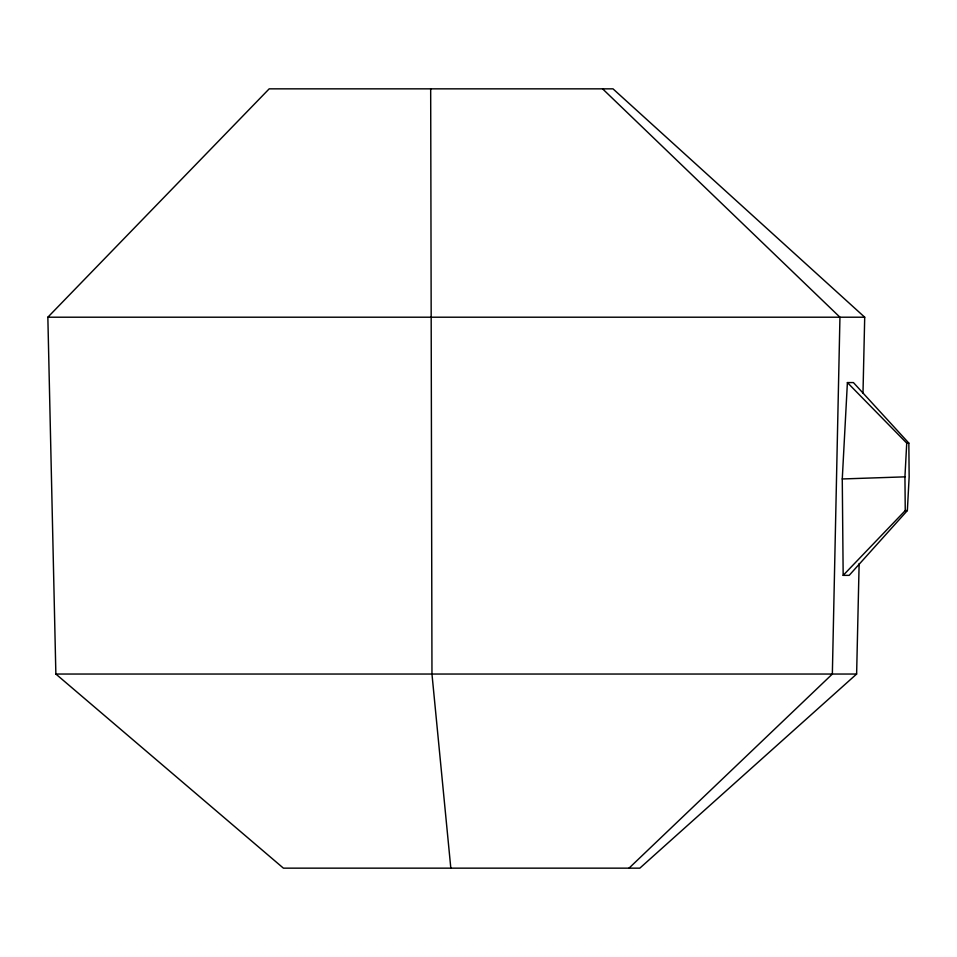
<?xml version="1.0" encoding="UTF-8"?>
<svg xmlns="http://www.w3.org/2000/svg" width="957" height="957" viewBox="0 0 957 957"><rect width="100%" height="100%" fill="white"/><g stroke="black" fill="none" stroke-linecap="round" stroke-linejoin="round"><path stroke-width="1.44" d="M862.987 393.363L864.709 317.21L613.006 88.845L269.192 88.845L47.85 317.21L55.865 674.039L283.416 868.155L639.826 868.155L856.623 674.039L859.135 563.553M842.268 478.967L847.4 382.573L853.417 382.573L908.839 443.115L909.15 476.849L907.356 510.583L849.182 575.36L843.165 575.36L842.268 478.967L904.939 476.849L906.734 443.115L847.4 382.573M843.165 575.36L905.25 510.583L904.939 476.849M629.012 868.155L832.351 674.039L839.947 317.21L602.575 88.845M47.85 317.21L864.709 317.21M906.734 443.115L908.839 443.115M905.25 510.583L907.356 510.583M55.865 674.039L856.623 674.039M450.819 868.155L431.966 674.039L430.674 88.845"/></g></svg>
